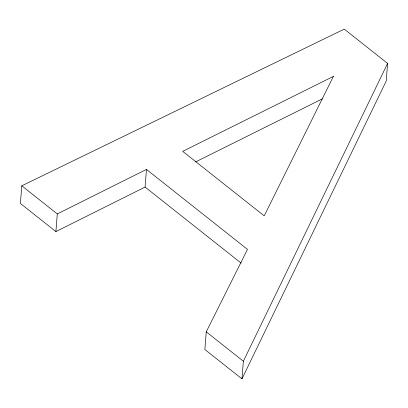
<?xml version="1.0" encoding="UTF-8"?>
<svg xmlns="http://www.w3.org/2000/svg" width="408" height="408" viewBox="0 0 408 408"><rect width="100%" height="100%" fill="white"/><g stroke="black" fill="none" stroke-linecap="round" stroke-linejoin="round"><path stroke-width="0.61" d="M146.462 169.412L247.483 249.385L206.249 331.847L204.862 349.498L241.964 378.874L386.213 81.075L387.6 63.419L344.281 29.126L21.787 185.819L20.4 203.475L55.906 231.581L145.075 187.068L146.462 169.412L57.298 213.93L55.906 231.581M241.964 378.874L243.357 361.218L387.6 63.419M195.595 161.91L322.3 98.879M145.075 187.068L241.118 263.099M21.787 185.819L57.298 213.93M206.249 331.847L243.357 361.218M333.392 76.398L264.205 215.863L182.713 151.353L333.392 76.398"/></g></svg>
